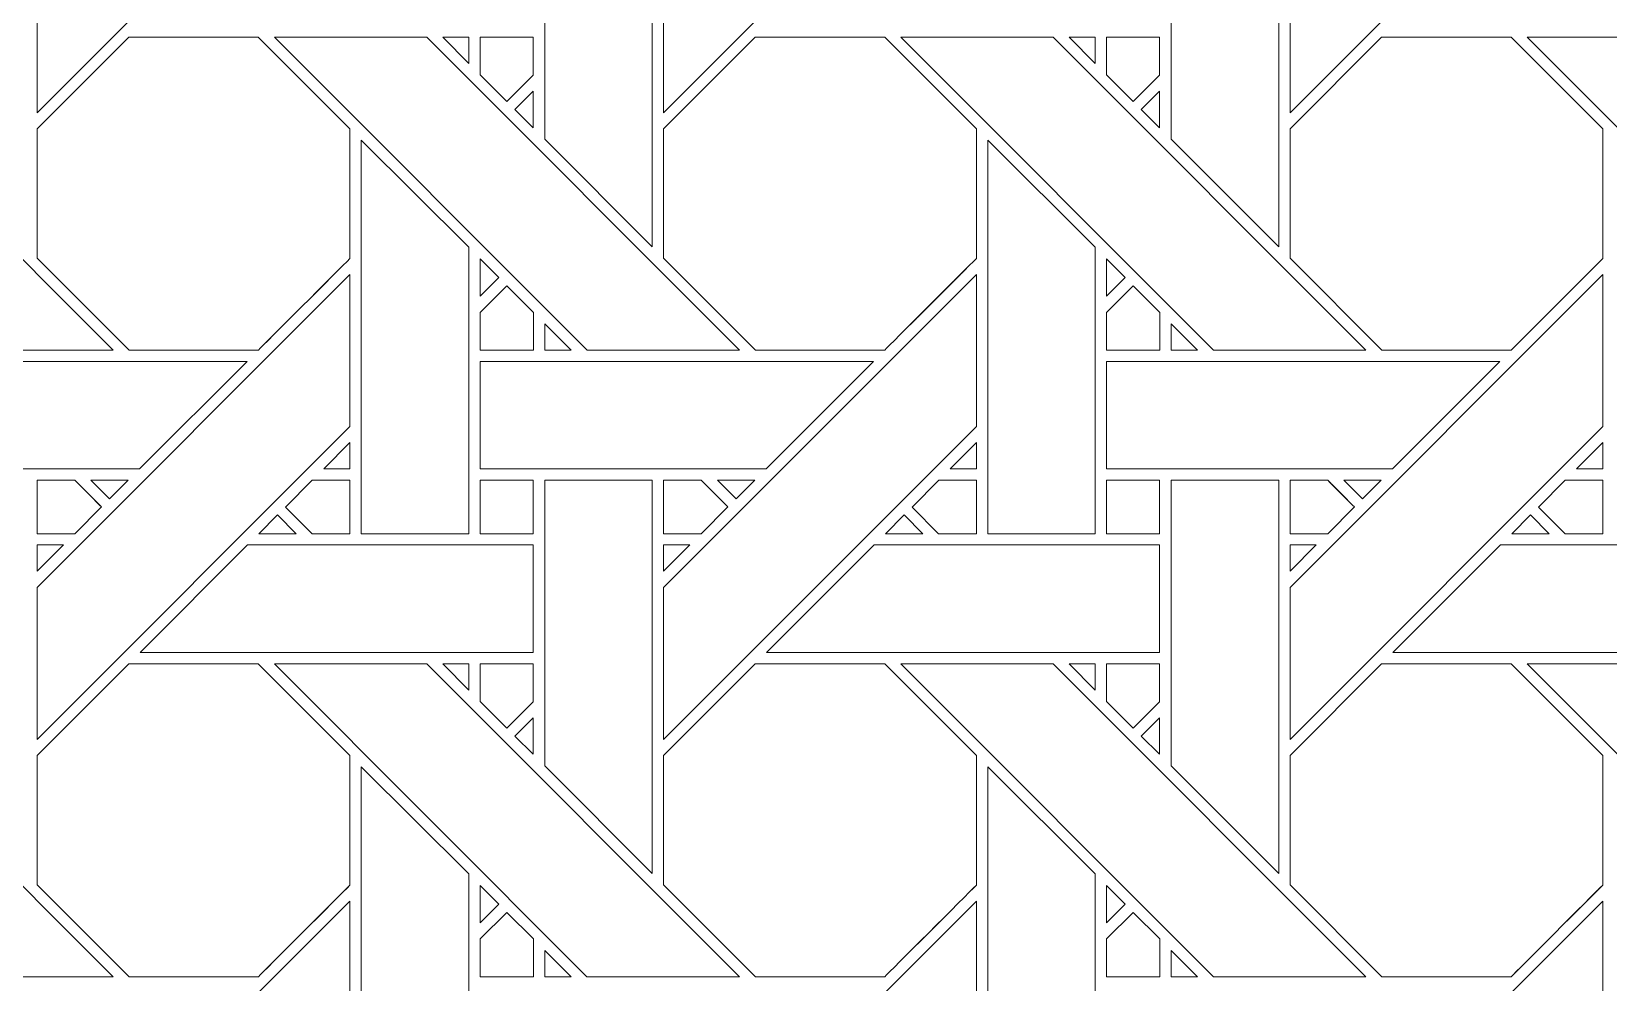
# Model space of a CAD drawing. Header units: inches. Extents: x 3.4 to 21.4, y 4.6 to 13.6.
# Drawn here: x 12.137 to 14.526, y 7.9 to 9.34 of the extents above; entities that cross this region are included whole.
import ezdxf

# ---------------------------------------------------------------- set-up
doc = ezdxf.new("R2010")
doc.units = ezdxf.units.IN
doc.header["$MEASUREMENT"] = 0
doc.layers.add('Design', color=7, linetype='Continuous', lineweight=0)

msp = doc.modelspace()

# ---------------------------------------------------------------- linework, layer by layer
at = {"layer": 'Design'}
for points, knots in [([(3.3829, 13.5948), (3.3829, 13.5948), (3.3829, 4.5948), (3.3829, 4.5948), (3.3829, 4.5948), (21.3829, 4.5948), (21.3829, 4.5948), (21.3829, 4.5948), (21.3829, 13.5948), (21.3829, 13.5948), (21.3829, 13.5948), (3.3829, 13.5948), (3.3829, 13.5948)], [0, 0, 0, 0, 1, 1, 1, 2, 2, 2, 3, 3, 3, 4, 4, 4, 4]), ([(3.8379, 13.1448), (3.8379, 13.1448), (3.8379, 5.0448), (3.8379, 5.0448), (3.8379, 5.0448), (20.9329, 5.0448), (20.9329, 5.0448), (20.9329, 5.0448), (20.9329, 13.1448), (20.9329, 13.1448), (20.9329, 13.1448), (3.8379, 13.1448), (3.8379, 13.1448)], [0, 0, 0, 0, 1, 1, 1, 2, 2, 2, 3, 3, 3, 4, 4, 4, 4]), ([(12.6197, 9.6904), (12.6197, 9.6904), (12.146, 9.2167), (12.146, 9.2167), (12.146, 9.2167), (12.146, 9.4468), (12.146, 9.4468), (12.146, 9.4468), (12.6197, 9.9204), (12.6197, 9.9204), (12.6197, 9.9204), (12.6197, 9.6904), (12.6197, 9.6904)], [0, 0, 0, 0, 1, 1, 1, 2, 2, 2, 3, 3, 3, 4, 4, 4, 4]), ([(13.5684, 9.6904), (13.5684, 9.6904), (13.0948, 9.2167), (13.0948, 9.2167), (13.0948, 9.2167), (13.0948, 9.4468), (13.0948, 9.4468), (13.0948, 9.4468), (13.5684, 9.9204), (13.5684, 9.9204), (13.5684, 9.9204), (13.5684, 9.6904), (13.5684, 9.6904)], [0, 0, 0, 0, 1, 1, 1, 2, 2, 2, 3, 3, 3, 4, 4, 4, 4]), ([(14.5172, 9.6904), (14.5172, 9.6904), (14.0435, 9.2167), (14.0435, 9.2167), (14.0435, 9.2167), (14.0435, 9.4468), (14.0435, 9.4468), (14.0435, 9.4468), (14.5172, 9.9204), (14.5172, 9.9204), (14.5172, 9.9204), (14.5172, 9.6904), (14.5172, 9.6904)], [0, 0, 0, 0, 1, 1, 1, 2, 2, 2, 3, 3, 3, 4, 4, 4, 4]), ([(12.9147, 9.1768), (12.9147, 9.1768), (12.9147, 9.609), (12.9147, 9.609), (12.9147, 9.609), (13.0776, 9.609), (13.0776, 9.609), (13.0776, 9.609), (13.0776, 9.0138), (13.0776, 9.0138), (13.0776, 9.0138), (12.9147, 9.1768), (12.9147, 9.1768)], [0, 0, 0, 0, 1, 1, 1, 2, 2, 2, 3, 3, 3, 4, 4, 4, 4]), ([(13.8634, 9.1768), (13.8634, 9.1768), (13.8634, 9.609), (13.8634, 9.609), (13.8634, 9.609), (14.0263, 9.609), (14.0263, 9.609), (14.0263, 9.609), (14.0263, 9.0138), (14.0263, 9.0138), (14.0263, 9.0138), (13.8634, 9.1768), (13.8634, 9.1768)], [0, 0, 0, 0, 1, 1, 1, 2, 2, 2, 3, 3, 3, 4, 4, 4, 4]), ([(11.5565, 9.3311), (11.5565, 9.3311), (11.7874, 9.3311), (11.7874, 9.3311), (11.7874, 9.3311), (12.2611, 8.8574), (12.2611, 8.8574), (12.2611, 8.8574), (12.03, 8.8574), (12.03, 8.8574), (12.03, 8.8574), (11.5565, 9.3311), (11.5565, 9.3311)], [0, 0, 0, 0, 1, 1, 1, 2, 2, 2, 3, 3, 3, 4, 4, 4, 4]), ([(12.2847, 9.3311), (12.2847, 9.3311), (12.4809, 9.3311), (12.4809, 9.3311), (12.4809, 9.3311), (12.6197, 9.1924), (12.6197, 9.1924), (12.6197, 9.1924), (12.6197, 8.9961), (12.6197, 8.9961), (12.6019, 8.9782), (12.49, 8.8665), (12.481, 8.8575), (12.481, 8.8575), (12.2853, 8.8575), (12.2853, 8.8575), (12.2853, 8.8575), (12.146, 8.9967), (12.146, 8.9967), (12.146, 8.9967), (12.146, 9.1924), (12.146, 9.1924), (12.146, 9.1924), (12.2847, 9.3311), (12.2847, 9.3311)], [0, 0, 0, 0, 1, 1, 1, 2, 2, 2, 3, 3, 3, 4, 4, 4, 5, 5, 5, 6, 6, 6, 7, 7, 7, 8, 8, 8, 8]), ([(12.146, 8.9967), (12.146, 8.9967), (12.146, 9.1924), (12.146, 9.1924), (12.146, 9.1924), (12.2847, 9.3311), (12.2847, 9.3311), (12.2847, 9.3311), (12.4809, 9.3311), (12.4809, 9.3311), (12.4809, 9.3311), (12.6197, 9.1924), (12.6197, 9.1924), (12.6197, 9.1924), (12.6197, 8.9961), (12.6197, 8.9961), (12.6018, 8.9781), (12.4899, 8.8664), (12.481, 8.8575), (12.481, 8.8575), (12.2853, 8.8575), (12.2853, 8.8575), (12.2853, 8.8575), (12.146, 8.9967), (12.146, 8.9967)], [0, 0, 0, 0, 1, 1, 1, 2, 2, 2, 3, 3, 3, 4, 4, 4, 5, 5, 5, 6, 6, 6, 7, 7, 7, 8, 8, 8, 8]), ([(12.5052, 9.3311), (12.5052, 9.3311), (12.7361, 9.3311), (12.7361, 9.3311), (12.7361, 9.3311), (13.2098, 8.8574), (13.2098, 8.8574), (13.2098, 8.8574), (12.9788, 8.8574), (12.9788, 8.8574), (12.9788, 8.8574), (12.5052, 9.3311), (12.5052, 9.3311)], [0, 0, 0, 0, 1, 1, 1, 2, 2, 2, 3, 3, 3, 4, 4, 4, 4]), ([(12.7602, 9.3311), (12.7602, 9.3311), (12.7997, 9.3311), (12.7997, 9.3311), (12.7997, 9.3311), (12.7997, 9.2912), (12.7997, 9.2912), (12.7997, 9.2912), (12.7602, 9.3311), (12.7602, 9.3311)], [0, 0, 0, 0, 1, 1, 1, 2, 2, 2, 3, 3, 3, 3]), ([(12.8971, 9.3311), (12.8971, 9.3311), (12.8971, 9.2735), (12.8971, 9.2735), (12.8971, 9.2735), (12.8572, 9.2336), (12.8572, 9.2336), (12.8572, 9.2336), (12.8169, 9.2739), (12.8169, 9.2739), (12.8169, 9.2739), (12.8169, 9.3311), (12.8169, 9.3311), (12.8169, 9.3311), (12.8971, 9.3311), (12.8971, 9.3311)], [0, 0, 0, 0, 1, 1, 1, 2, 2, 2, 3, 3, 3, 4, 4, 4, 5, 5, 5, 5]), ([(12.8971, 9.2735), (12.8971, 9.2735), (12.8572, 9.2336), (12.8572, 9.2336), (12.8572, 9.2336), (12.8169, 9.2739), (12.8169, 9.2739), (12.8169, 9.2739), (12.8169, 9.3311), (12.8169, 9.3311), (12.8169, 9.3311), (12.8971, 9.3311), (12.8971, 9.3311), (12.8971, 9.3311), (12.8971, 9.2735), (12.8971, 9.2735)], [0, 0, 0, 0, 1, 1, 1, 2, 2, 2, 3, 3, 3, 4, 4, 4, 5, 5, 5, 5]), ([(13.2335, 9.3311), (13.2335, 9.3311), (13.4297, 9.3311), (13.4297, 9.3311), (13.4297, 9.3311), (13.5684, 9.1924), (13.5684, 9.1924), (13.5684, 9.1924), (13.5684, 8.9961), (13.5684, 8.9961), (13.5506, 8.9782), (13.4387, 8.8665), (13.4297, 8.8575), (13.4297, 8.8575), (13.234, 8.8575), (13.234, 8.8575), (13.234, 8.8575), (13.0948, 8.9967), (13.0948, 8.9967), (13.0948, 8.9967), (13.0948, 9.1924), (13.0948, 9.1924), (13.0948, 9.1924), (13.2335, 9.3311), (13.2335, 9.3311)], [0, 0, 0, 0, 1, 1, 1, 2, 2, 2, 3, 3, 3, 4, 4, 4, 5, 5, 5, 6, 6, 6, 7, 7, 7, 8, 8, 8, 8]), ([(13.0948, 8.9967), (13.0948, 8.9967), (13.0948, 9.1924), (13.0948, 9.1924), (13.0948, 9.1924), (13.2335, 9.3311), (13.2335, 9.3311), (13.2335, 9.3311), (13.4297, 9.3311), (13.4297, 9.3311), (13.4297, 9.3311), (13.5684, 9.1924), (13.5684, 9.1924), (13.5684, 9.1924), (13.5684, 8.9961), (13.5684, 8.9961), (13.5503, 8.9779), (13.4384, 8.8662), (13.4297, 8.8575), (13.4297, 8.8575), (13.234, 8.8575), (13.234, 8.8575), (13.234, 8.8575), (13.0948, 8.9967), (13.0948, 8.9967)], [0, 0, 0, 0, 1, 1, 1, 2, 2, 2, 3, 3, 3, 4, 4, 4, 5, 5, 5, 6, 6, 6, 7, 7, 7, 8, 8, 8, 8]), ([(13.4539, 9.3311), (13.4539, 9.3311), (13.6849, 9.3311), (13.6849, 9.3311), (13.6849, 9.3311), (14.1585, 8.8574), (14.1585, 8.8574), (14.1585, 8.8574), (13.9275, 8.8574), (13.9275, 8.8574), (13.9275, 8.8574), (13.4539, 9.3311), (13.4539, 9.3311)], [0, 0, 0, 0, 1, 1, 1, 2, 2, 2, 3, 3, 3, 4, 4, 4, 4]), ([(13.709, 9.3311), (13.709, 9.3311), (13.7484, 9.3311), (13.7484, 9.3311), (13.7484, 9.3311), (13.7484, 9.2913), (13.7484, 9.2913), (13.7484, 9.2913), (13.709, 9.3311), (13.709, 9.3311)], [0, 0, 0, 0, 1, 1, 1, 2, 2, 2, 3, 3, 3, 3]), ([(13.8459, 9.3311), (13.8459, 9.3311), (13.8459, 9.2735), (13.8459, 9.2735), (13.8459, 9.2735), (13.806, 9.2336), (13.806, 9.2336), (13.806, 9.2336), (13.7656, 9.2739), (13.7656, 9.2739), (13.7656, 9.2739), (13.7656, 9.3311), (13.7656, 9.3311), (13.7656, 9.3311), (13.8459, 9.3311), (13.8459, 9.3311)], [0, 0, 0, 0, 1, 1, 1, 2, 2, 2, 3, 3, 3, 4, 4, 4, 5, 5, 5, 5]), ([(13.8459, 9.2735), (13.8459, 9.2735), (13.806, 9.2336), (13.806, 9.2336), (13.806, 9.2336), (13.7656, 9.2739), (13.7656, 9.2739), (13.7656, 9.2739), (13.7656, 9.3311), (13.7656, 9.3311), (13.7656, 9.3311), (13.8459, 9.3311), (13.8459, 9.3311), (13.8459, 9.3311), (13.8459, 9.2735), (13.8459, 9.2735)], [0, 0, 0, 0, 1, 1, 1, 2, 2, 2, 3, 3, 3, 4, 4, 4, 5, 5, 5, 5]), ([(14.1822, 9.3311), (14.1822, 9.3311), (14.3784, 9.3311), (14.3784, 9.3311), (14.3784, 9.3311), (14.5172, 9.1924), (14.5172, 9.1924), (14.5172, 9.1924), (14.5172, 8.9961), (14.5172, 8.9961), (14.4994, 8.9782), (14.3874, 8.8665), (14.3784, 8.8575), (14.3784, 8.8575), (14.1827, 8.8575), (14.1827, 8.8575), (14.1827, 8.8575), (14.0435, 8.9967), (14.0435, 8.9967), (14.0435, 8.9967), (14.0435, 9.1924), (14.0435, 9.1924), (14.0435, 9.1924), (14.1822, 9.3311), (14.1822, 9.3311)], [0, 0, 0, 0, 1, 1, 1, 2, 2, 2, 3, 3, 3, 4, 4, 4, 5, 5, 5, 6, 6, 6, 7, 7, 7, 8, 8, 8, 8]), ([(14.0435, 8.9967), (14.0435, 8.9967), (14.0435, 9.1924), (14.0435, 9.1924), (14.0435, 9.1924), (14.1822, 9.3311), (14.1822, 9.3311), (14.1822, 9.3311), (14.3784, 9.3311), (14.3784, 9.3311), (14.3784, 9.3311), (14.5172, 9.1924), (14.5172, 9.1924), (14.5172, 9.1924), (14.5172, 8.9961), (14.5172, 8.9961), (14.4994, 8.9782), (14.3874, 8.8665), (14.3784, 8.8575), (14.3784, 8.8575), (14.1827, 8.8575), (14.1827, 8.8575), (14.1827, 8.8575), (14.0435, 8.9967), (14.0435, 8.9967)], [0, 0, 0, 0, 1, 1, 1, 2, 2, 2, 3, 3, 3, 4, 4, 4, 5, 5, 5, 6, 6, 6, 7, 7, 7, 8, 8, 8, 8]), ([(14.4026, 9.3311), (14.4026, 9.3311), (14.6336, 9.3311), (14.6336, 9.3311), (14.6336, 9.3311), (15.1072, 8.8574), (15.1072, 8.8574), (15.1072, 8.8574), (14.8762, 8.8574), (14.8762, 8.8574), (14.8762, 8.8574), (14.4026, 9.3311), (14.4026, 9.3311)], [0, 0, 0, 0, 1, 1, 1, 2, 2, 2, 3, 3, 3, 4, 4, 4, 4]), ([(12.8972, 9.2492), (12.8972, 9.2492), (12.8972, 9.1941), (12.8972, 9.1941), (12.8972, 9.1941), (12.8694, 9.2215), (12.8694, 9.2215), (12.8694, 9.2215), (12.8972, 9.2492), (12.8972, 9.2492)], [0, 0, 0, 0, 1, 1, 1, 2, 2, 2, 3, 3, 3, 3]), ([(13.8459, 9.2493), (13.8459, 9.2493), (13.8459, 9.1941), (13.8459, 9.1941), (13.8459, 9.1941), (13.8181, 9.2215), (13.8181, 9.2215), (13.8181, 9.2215), (13.8459, 9.2493), (13.8459, 9.2493)], [0, 0, 0, 0, 1, 1, 1, 2, 2, 2, 3, 3, 3, 3]), ([(12.7996, 9.0131), (12.7996, 9.0131), (12.7996, 8.5794), (12.7996, 8.5794), (12.7996, 8.5794), (12.6368, 8.5794), (12.6368, 8.5794), (12.6368, 8.5794), (12.6368, 9.1753), (12.6368, 9.1753), (12.6368, 9.1753), (12.7996, 9.0131), (12.7996, 9.0131)], [0, 0, 0, 0, 1, 1, 1, 2, 2, 2, 3, 3, 3, 4, 4, 4, 4]), ([(13.7483, 9.0131), (13.7483, 9.0131), (13.7483, 8.5794), (13.7483, 8.5794), (13.7483, 8.5794), (13.5856, 8.5794), (13.5856, 8.5794), (13.5856, 8.5794), (13.5856, 9.1753), (13.5856, 9.1753), (13.5856, 9.1753), (13.7483, 9.0131), (13.7483, 9.0131)], [0, 0, 0, 0, 1, 1, 1, 2, 2, 2, 3, 3, 3, 4, 4, 4, 4]), ([(12.8169, 8.9389), (12.8169, 8.9389), (12.8169, 8.9956), (12.8169, 8.9956), (12.8169, 8.9956), (12.8451, 8.9671), (12.8451, 8.9671), (12.8451, 8.9671), (12.8169, 8.9389), (12.8169, 8.9389)], [0, 0, 0, 0, 1, 1, 1, 2, 2, 2, 3, 3, 3, 3]), ([(13.7656, 8.9389), (13.7656, 8.9389), (13.7656, 8.9956), (13.7656, 8.9956), (13.7656, 8.9956), (13.7938, 8.9671), (13.7938, 8.9671), (13.7938, 8.9671), (13.7656, 8.9389), (13.7656, 8.9389)], [0, 0, 0, 0, 1, 1, 1, 2, 2, 2, 3, 3, 3, 3]), ([(12.146, 8.4981), (12.146, 8.4981), (12.6197, 8.9717), (12.6197, 8.9717), (12.6197, 8.9717), (12.6197, 8.7417), (12.6197, 8.7417), (12.6197, 8.7417), (12.146, 8.268), (12.146, 8.268), (12.146, 8.268), (12.146, 8.4981), (12.146, 8.4981)], [0, 0, 0, 0, 1, 1, 1, 2, 2, 2, 3, 3, 3, 4, 4, 4, 4]), ([(13.0948, 8.4981), (13.0948, 8.4981), (13.5684, 8.9717), (13.5684, 8.9717), (13.5684, 8.9717), (13.5684, 8.7417), (13.5684, 8.7417), (13.5684, 8.7417), (13.0948, 8.268), (13.0948, 8.268), (13.0948, 8.268), (13.0948, 8.4981), (13.0948, 8.4981)], [0, 0, 0, 0, 1, 1, 1, 2, 2, 2, 3, 3, 3, 4, 4, 4, 4]), ([(14.0435, 8.4981), (14.0435, 8.4981), (14.5172, 8.9717), (14.5172, 8.9717), (14.5172, 8.9717), (14.5172, 8.7417), (14.5172, 8.7417), (14.5172, 8.7417), (14.0435, 8.268), (14.0435, 8.268), (14.0435, 8.268), (14.0435, 8.4981), (14.0435, 8.4981)], [0, 0, 0, 0, 1, 1, 1, 2, 2, 2, 3, 3, 3, 4, 4, 4, 4]), ([(12.8169, 8.8572), (12.8169, 8.8572), (12.8169, 8.9145), (12.8169, 8.9145), (12.8169, 8.9145), (12.8572, 8.9548), (12.8572, 8.9548), (12.8572, 8.9548), (12.8976, 8.9145), (12.8976, 8.9145), (12.8976, 8.9145), (12.8976, 8.8572), (12.8976, 8.8572), (12.8976, 8.8572), (12.8169, 8.8572), (12.8169, 8.8572)], [0, 0, 0, 0, 1, 1, 1, 2, 2, 2, 3, 3, 3, 4, 4, 4, 5, 5, 5, 5]), ([(12.8572, 8.9548), (12.8572, 8.9548), (12.8976, 8.9145), (12.8976, 8.9145), (12.8976, 8.9145), (12.8976, 8.8572), (12.8976, 8.8572), (12.8976, 8.8572), (12.8169, 8.8572), (12.8169, 8.8572), (12.8169, 8.8572), (12.8169, 8.9145), (12.8169, 8.9145), (12.8169, 8.9145), (12.8572, 8.9548), (12.8572, 8.9548)], [0, 0, 0, 0, 1, 1, 1, 2, 2, 2, 3, 3, 3, 4, 4, 4, 5, 5, 5, 5]), ([(13.7656, 8.8572), (13.7656, 8.8572), (13.7656, 8.9145), (13.7656, 8.9145), (13.7656, 8.9145), (13.806, 8.9548), (13.806, 8.9548), (13.806, 8.9548), (13.8463, 8.9145), (13.8463, 8.9145), (13.8463, 8.9145), (13.8463, 8.8572), (13.8463, 8.8572), (13.8463, 8.8572), (13.7656, 8.8572), (13.7656, 8.8572)], [0, 0, 0, 0, 1, 1, 1, 2, 2, 2, 3, 3, 3, 4, 4, 4, 5, 5, 5, 5]), ([(13.7711, 8.9199), (13.7711, 8.9199), (13.806, 8.9548), (13.806, 8.9548), (13.806, 8.9548), (13.8463, 8.9145), (13.8463, 8.9145), (13.8463, 8.9145), (13.8463, 8.8572), (13.8463, 8.8572), (13.8463, 8.8572), (13.7656, 8.8572), (13.7656, 8.8572), (13.7656, 8.8572), (13.7656, 8.9145), (13.7656, 8.9145), (13.7656, 8.9145), (13.7711, 8.9199), (13.7711, 8.9199)], [0, 0, 0, 0, 1, 1, 1, 2, 2, 2, 3, 3, 3, 4, 4, 4, 5, 5, 5, 6, 6, 6, 6]), ([(12.9545, 8.8574), (12.9545, 8.8574), (12.9148, 8.8574), (12.9148, 8.8574), (12.9148, 8.8574), (12.9148, 8.8972), (12.9148, 8.8972), (12.9148, 8.8972), (12.9545, 8.8574), (12.9545, 8.8574)], [0, 0, 0, 0, 1, 1, 1, 2, 2, 2, 3, 3, 3, 3]), ([(13.9033, 8.8574), (13.9033, 8.8574), (13.8635, 8.8574), (13.8635, 8.8574), (13.8635, 8.8574), (13.8635, 8.8972), (13.8635, 8.8972), (13.8635, 8.8972), (13.9033, 8.8574), (13.9033, 8.8574)], [0, 0, 0, 0, 1, 1, 1, 2, 2, 2, 3, 3, 3, 3]), ([(11.8682, 8.6775), (11.8682, 8.6775), (11.8682, 8.8402), (11.8682, 8.8402), (11.8682, 8.8402), (12.4639, 8.8402), (12.4639, 8.8402), (12.4639, 8.8402), (12.3012, 8.6775), (12.3012, 8.6775), (12.3012, 8.6775), (11.8682, 8.6775), (11.8682, 8.6775)], [0, 0, 0, 0, 1, 1, 1, 2, 2, 2, 3, 3, 3, 4, 4, 4, 4]), ([(12.8169, 8.6775), (12.8169, 8.6775), (12.8169, 8.8402), (12.8169, 8.8402), (12.8169, 8.8402), (13.4126, 8.8402), (13.4126, 8.8402), (13.4126, 8.8402), (13.2499, 8.6775), (13.2499, 8.6775), (13.2499, 8.6775), (12.8169, 8.6775), (12.8169, 8.6775)], [0, 0, 0, 0, 1, 1, 1, 2, 2, 2, 3, 3, 3, 4, 4, 4, 4]), ([(13.7656, 8.6775), (13.7656, 8.6775), (13.7656, 8.8402), (13.7656, 8.8402), (13.7656, 8.8402), (14.3613, 8.8402), (14.3613, 8.8402), (14.3613, 8.8402), (14.1986, 8.6775), (14.1986, 8.6775), (14.1986, 8.6775), (13.7656, 8.6775), (13.7656, 8.6775)], [0, 0, 0, 0, 1, 1, 1, 2, 2, 2, 3, 3, 3, 4, 4, 4, 4]), ([(12.5799, 8.6775), (12.5799, 8.6775), (12.6197, 8.7173), (12.6197, 8.7173), (12.6197, 8.7173), (12.6197, 8.6775), (12.6197, 8.6775), (12.6197, 8.6775), (12.5799, 8.6775), (12.5799, 8.6775)], [0, 0, 0, 0, 1, 1, 1, 2, 2, 2, 3, 3, 3, 3]), ([(13.5287, 8.6775), (13.5287, 8.6775), (13.5684, 8.7173), (13.5684, 8.7173), (13.5684, 8.7173), (13.5684, 8.6775), (13.5684, 8.6775), (13.5684, 8.6775), (13.5287, 8.6775), (13.5287, 8.6775)], [0, 0, 0, 0, 1, 1, 1, 2, 2, 2, 3, 3, 3, 3]), ([(14.4774, 8.6775), (14.4774, 8.6775), (14.5172, 8.7173), (14.5172, 8.7173), (14.5172, 8.7173), (14.5172, 8.6775), (14.5172, 8.6775), (14.5172, 8.6775), (14.4774, 8.6775), (14.4774, 8.6775)], [0, 0, 0, 0, 1, 1, 1, 2, 2, 2, 3, 3, 3, 3]), ([(12.2031, 8.6602), (12.2082, 8.6551), (12.239, 8.6243), (12.2434, 8.6199), (12.2434, 8.6199), (12.203, 8.5794), (12.203, 8.5794), (12.203, 8.5794), (12.146, 8.5794), (12.146, 8.5794), (12.146, 8.5794), (12.146, 8.6602), (12.146, 8.6602), (12.146, 8.6602), (12.2031, 8.6602), (12.2031, 8.6602)], [0, 0, 0, 0, 1, 1, 1, 2, 2, 2, 3, 3, 3, 4, 4, 4, 5, 5, 5, 5]), ([(12.146, 8.6602), (12.146, 8.6602), (12.2031, 8.6602), (12.2031, 8.6602), (12.2085, 8.6548), (12.2434, 8.6199), (12.2434, 8.6199), (12.2434, 8.6199), (12.203, 8.5794), (12.203, 8.5794), (12.203, 8.5794), (12.146, 8.5794), (12.146, 8.5794), (12.146, 8.5794), (12.146, 8.6602), (12.146, 8.6602)], [0, 0, 0, 0, 1, 1, 1, 2, 2, 2, 3, 3, 3, 4, 4, 4, 5, 5, 5, 5]), ([(12.2839, 8.6602), (12.2839, 8.6602), (12.2556, 8.632), (12.2556, 8.632), (12.2556, 8.632), (12.2275, 8.6602), (12.2275, 8.6602), (12.2275, 8.6602), (12.2839, 8.6602), (12.2839, 8.6602)], [0, 0, 0, 0, 1, 1, 1, 2, 2, 2, 3, 3, 3, 3]), ([(12.6197, 8.6602), (12.6197, 8.6602), (12.6197, 8.5794), (12.6197, 8.5794), (12.6197, 8.5794), (12.5626, 8.5794), (12.5626, 8.5794), (12.5626, 8.5794), (12.5222, 8.6198), (12.5222, 8.6198), (12.5222, 8.6198), (12.5627, 8.6602), (12.5627, 8.6602), (12.5627, 8.6602), (12.6197, 8.6602), (12.6197, 8.6602)], [0, 0, 0, 0, 1, 1, 1, 2, 2, 2, 3, 3, 3, 4, 4, 4, 5, 5, 5, 5]), ([(12.5222, 8.6198), (12.5222, 8.6198), (12.5627, 8.6602), (12.5627, 8.6602), (12.5627, 8.6602), (12.6197, 8.6602), (12.6197, 8.6602), (12.6197, 8.6602), (12.6197, 8.5794), (12.6197, 8.5794), (12.6197, 8.5794), (12.5626, 8.5794), (12.5626, 8.5794), (12.5626, 8.5794), (12.5222, 8.6198), (12.5222, 8.6198)], [0, 0, 0, 0, 1, 1, 1, 2, 2, 2, 3, 3, 3, 4, 4, 4, 5, 5, 5, 5]), ([(12.8971, 8.5794), (12.8971, 8.5794), (12.8169, 8.5794), (12.8169, 8.5794), (12.8169, 8.5794), (12.8169, 8.6602), (12.8169, 8.6602), (12.8169, 8.6602), (12.8971, 8.6602), (12.8971, 8.6602), (12.8971, 8.6602), (12.8971, 8.5794), (12.8971, 8.5794)], [0, 0, 0, 0, 1, 1, 1, 2, 2, 2, 3, 3, 3, 4, 4, 4, 4]), ([(12.8971, 8.6602), (12.8971, 8.6602), (12.8971, 8.5794), (12.8971, 8.5794), (12.8971, 8.5794), (12.8169, 8.5794), (12.8169, 8.5794), (12.8169, 8.5794), (12.8169, 8.6602), (12.8169, 8.6602), (12.8169, 8.6602), (12.8971, 8.6602), (12.8971, 8.6602)], [0, 0, 0, 0, 1, 1, 1, 2, 2, 2, 3, 3, 3, 4, 4, 4, 4]), ([(13.0776, 8.6602), (13.0776, 8.6602), (13.0776, 8.0651), (13.0776, 8.0651), (13.0776, 8.0651), (12.9147, 8.228), (12.9147, 8.228), (12.9147, 8.228), (12.9147, 8.6602), (12.9147, 8.6602), (12.9147, 8.6602), (13.0776, 8.6602), (13.0776, 8.6602)], [0, 0, 0, 0, 1, 1, 1, 2, 2, 2, 3, 3, 3, 4, 4, 4, 4]), ([(13.1518, 8.6602), (13.157, 8.6551), (13.1877, 8.6243), (13.1922, 8.6199), (13.1922, 8.6199), (13.1517, 8.5794), (13.1517, 8.5794), (13.1517, 8.5794), (13.0948, 8.5794), (13.0948, 8.5794), (13.0948, 8.5794), (13.0948, 8.6602), (13.0948, 8.6602), (13.0948, 8.6602), (13.1518, 8.6602), (13.1518, 8.6602)], [0, 0, 0, 0, 1, 1, 1, 2, 2, 2, 3, 3, 3, 4, 4, 4, 5, 5, 5, 5]), ([(13.0948, 8.6602), (13.0948, 8.6602), (13.1518, 8.6602), (13.1518, 8.6602), (13.1573, 8.6548), (13.1881, 8.6239), (13.1922, 8.6199), (13.1922, 8.6199), (13.1517, 8.5794), (13.1517, 8.5794), (13.1517, 8.5794), (13.0948, 8.5794), (13.0948, 8.5794), (13.0948, 8.5794), (13.0948, 8.6602), (13.0948, 8.6602)], [0, 0, 0, 0, 1, 1, 1, 2, 2, 2, 3, 3, 3, 4, 4, 4, 5, 5, 5, 5]), ([(13.2327, 8.6602), (13.2327, 8.6602), (13.2044, 8.632), (13.2044, 8.632), (13.2044, 8.632), (13.1762, 8.6602), (13.1762, 8.6602), (13.1762, 8.6602), (13.2327, 8.6602), (13.2327, 8.6602)], [0, 0, 0, 0, 1, 1, 1, 2, 2, 2, 3, 3, 3, 3]), ([(13.5684, 8.6602), (13.5684, 8.6602), (13.5684, 8.5794), (13.5684, 8.5794), (13.5684, 8.5794), (13.5113, 8.5794), (13.5113, 8.5794), (13.5113, 8.5794), (13.471, 8.6198), (13.471, 8.6198), (13.471, 8.6198), (13.5114, 8.6602), (13.5114, 8.6602), (13.5114, 8.6602), (13.5684, 8.6602), (13.5684, 8.6602)], [0, 0, 0, 0, 1, 1, 1, 2, 2, 2, 3, 3, 3, 4, 4, 4, 5, 5, 5, 5]), ([(13.471, 8.6198), (13.471, 8.6198), (13.5114, 8.6602), (13.5114, 8.6602), (13.5114, 8.6602), (13.5684, 8.6602), (13.5684, 8.6602), (13.5684, 8.6602), (13.5684, 8.5794), (13.5684, 8.5794), (13.5684, 8.5794), (13.5113, 8.5794), (13.5113, 8.5794), (13.5113, 8.5794), (13.471, 8.6198), (13.471, 8.6198)], [0, 0, 0, 0, 1, 1, 1, 2, 2, 2, 3, 3, 3, 4, 4, 4, 5, 5, 5, 5]), ([(13.8459, 8.5794), (13.8459, 8.5794), (13.7656, 8.5794), (13.7656, 8.5794), (13.7656, 8.5794), (13.7656, 8.6602), (13.7656, 8.6602), (13.7656, 8.6602), (13.8459, 8.6602), (13.8459, 8.6602), (13.8459, 8.6602), (13.8459, 8.5794), (13.8459, 8.5794)], [0, 0, 0, 0, 1, 1, 1, 2, 2, 2, 3, 3, 3, 4, 4, 4, 4]), ([(13.8459, 8.6602), (13.8459, 8.6602), (13.8459, 8.5794), (13.8459, 8.5794), (13.8459, 8.5794), (13.7656, 8.5794), (13.7656, 8.5794), (13.7656, 8.5794), (13.7656, 8.6602), (13.7656, 8.6602), (13.7656, 8.6602), (13.8459, 8.6602), (13.8459, 8.6602)], [0, 0, 0, 0, 1, 1, 1, 2, 2, 2, 3, 3, 3, 4, 4, 4, 4]), ([(14.0263, 8.6602), (14.0263, 8.6602), (14.0263, 8.0651), (14.0263, 8.0651), (14.0263, 8.0651), (13.8634, 8.228), (13.8634, 8.228), (13.8634, 8.228), (13.8634, 8.6602), (13.8634, 8.6602), (13.8634, 8.6602), (14.0263, 8.6602), (14.0263, 8.6602)], [0, 0, 0, 0, 1, 1, 1, 2, 2, 2, 3, 3, 3, 4, 4, 4, 4]), ([(14.1006, 8.6602), (14.1057, 8.6551), (14.1365, 8.6243), (14.1409, 8.6199), (14.1409, 8.6199), (14.1005, 8.5794), (14.1005, 8.5794), (14.1005, 8.5794), (14.0435, 8.5794), (14.0435, 8.5794), (14.0435, 8.5794), (14.0435, 8.6602), (14.0435, 8.6602), (14.0435, 8.6602), (14.1006, 8.6602), (14.1006, 8.6602)], [0, 0, 0, 0, 1, 1, 1, 2, 2, 2, 3, 3, 3, 4, 4, 4, 5, 5, 5, 5]), ([(14.0435, 8.5794), (14.0435, 8.5794), (14.0435, 8.6602), (14.0435, 8.6602), (14.0435, 8.6602), (14.1006, 8.6602), (14.1006, 8.6602), (14.106, 8.6548), (14.1369, 8.6239), (14.1409, 8.6199), (14.1409, 8.6199), (14.1005, 8.5794), (14.1005, 8.5794), (14.1005, 8.5794), (14.0435, 8.5794), (14.0435, 8.5794)], [0, 0, 0, 0, 1, 1, 1, 2, 2, 2, 3, 3, 3, 4, 4, 4, 5, 5, 5, 5]), ([(14.1249, 8.6602), (14.1249, 8.6602), (14.1814, 8.6602), (14.1814, 8.6602), (14.1814, 8.6602), (14.1531, 8.632), (14.1531, 8.632), (14.1531, 8.632), (14.1249, 8.6602), (14.1249, 8.6602)], [0, 0, 0, 0, 1, 1, 1, 2, 2, 2, 3, 3, 3, 3]), ([(14.5172, 8.6602), (14.5172, 8.6602), (14.5172, 8.5794), (14.5172, 8.5794), (14.5172, 8.5794), (14.4601, 8.5794), (14.4601, 8.5794), (14.4601, 8.5794), (14.4197, 8.6198), (14.4197, 8.6198), (14.4197, 8.6198), (14.4601, 8.6602), (14.4601, 8.6602), (14.4601, 8.6602), (14.5172, 8.6602), (14.5172, 8.6602)], [0, 0, 0, 0, 1, 1, 1, 2, 2, 2, 3, 3, 3, 4, 4, 4, 5, 5, 5, 5]), ([(14.4197, 8.6198), (14.4197, 8.6198), (14.4601, 8.6602), (14.4601, 8.6602), (14.4601, 8.6602), (14.5172, 8.6602), (14.5172, 8.6602), (14.5172, 8.6602), (14.5172, 8.5794), (14.5172, 8.5794), (14.5172, 8.5794), (14.4601, 8.5794), (14.4601, 8.5794), (14.4601, 8.5794), (14.4197, 8.6198), (14.4197, 8.6198)], [0, 0, 0, 0, 1, 1, 1, 2, 2, 2, 3, 3, 3, 4, 4, 4, 5, 5, 5, 5]), ([(12.5384, 8.5794), (12.5384, 8.5794), (12.4819, 8.5794), (12.4819, 8.5794), (12.4819, 8.5794), (12.5101, 8.6077), (12.5101, 8.6077), (12.5101, 8.6077), (12.5384, 8.5794), (12.5384, 8.5794)], [0, 0, 0, 0, 1, 1, 1, 2, 2, 2, 3, 3, 3, 3]), ([(13.4871, 8.5794), (13.4871, 8.5794), (13.4306, 8.5794), (13.4306, 8.5794), (13.4306, 8.5794), (13.4589, 8.6077), (13.4589, 8.6077), (13.4589, 8.6077), (13.4871, 8.5794), (13.4871, 8.5794)], [0, 0, 0, 0, 1, 1, 1, 2, 2, 2, 3, 3, 3, 3]), ([(14.4358, 8.5794), (14.4358, 8.5794), (14.3793, 8.5794), (14.3793, 8.5794), (14.3793, 8.5794), (14.4076, 8.6077), (14.4076, 8.6077), (14.4076, 8.6077), (14.4358, 8.5794), (14.4358, 8.5794)], [0, 0, 0, 0, 1, 1, 1, 2, 2, 2, 3, 3, 3, 3]), ([(12.1859, 8.5623), (12.1859, 8.5623), (12.146, 8.5225), (12.146, 8.5225), (12.146, 8.5225), (12.146, 8.5623), (12.146, 8.5623), (12.146, 8.5623), (12.1859, 8.5623), (12.1859, 8.5623)], [0, 0, 0, 0, 1, 1, 1, 2, 2, 2, 3, 3, 3, 3]), ([(12.3019, 8.3995), (12.3019, 8.3995), (12.4647, 8.5623), (12.4647, 8.5623), (12.4647, 8.5623), (12.8972, 8.5623), (12.8972, 8.5623), (12.8972, 8.5623), (12.8972, 8.3995), (12.8972, 8.3995), (12.8972, 8.3995), (12.3019, 8.3995), (12.3019, 8.3995)], [0, 0, 0, 0, 1, 1, 1, 2, 2, 2, 3, 3, 3, 4, 4, 4, 4]), ([(13.1346, 8.5623), (13.1346, 8.5623), (13.0948, 8.5225), (13.0948, 8.5225), (13.0948, 8.5225), (13.0948, 8.5623), (13.0948, 8.5623), (13.0948, 8.5623), (13.1346, 8.5623), (13.1346, 8.5623)], [0, 0, 0, 0, 1, 1, 1, 2, 2, 2, 3, 3, 3, 3]), ([(13.2506, 8.3995), (13.2506, 8.3995), (13.4135, 8.5623), (13.4135, 8.5623), (13.4135, 8.5623), (13.8459, 8.5623), (13.8459, 8.5623), (13.8459, 8.5623), (13.8459, 8.3995), (13.8459, 8.3995), (13.8459, 8.3995), (13.2506, 8.3995), (13.2506, 8.3995)], [0, 0, 0, 0, 1, 1, 1, 2, 2, 2, 3, 3, 3, 4, 4, 4, 4]), ([(14.0833, 8.5623), (14.0833, 8.5623), (14.0435, 8.5225), (14.0435, 8.5225), (14.0435, 8.5225), (14.0435, 8.5623), (14.0435, 8.5623), (14.0435, 8.5623), (14.0833, 8.5623), (14.0833, 8.5623)], [0, 0, 0, 0, 1, 1, 1, 2, 2, 2, 3, 3, 3, 3]), ([(14.1993, 8.3995), (14.1993, 8.3995), (14.3622, 8.5623), (14.3622, 8.5623), (14.3622, 8.5623), (14.7946, 8.5623), (14.7946, 8.5623), (14.7946, 8.5623), (14.7946, 8.3995), (14.7946, 8.3995), (14.7946, 8.3995), (14.1993, 8.3995), (14.1993, 8.3995)], [0, 0, 0, 0, 1, 1, 1, 2, 2, 2, 3, 3, 3, 4, 4, 4, 4]), ([(11.5565, 8.3824), (11.5565, 8.3824), (11.7874, 8.3824), (11.7874, 8.3824), (11.7874, 8.3824), (12.2611, 7.9087), (12.2611, 7.9087), (12.2611, 7.9087), (12.03, 7.9087), (12.03, 7.9087), (12.03, 7.9087), (11.5565, 8.3824), (11.5565, 8.3824)], [0, 0, 0, 0, 1, 1, 1, 2, 2, 2, 3, 3, 3, 4, 4, 4, 4]), ([(12.2847, 8.3823), (12.2847, 8.3823), (12.4809, 8.3823), (12.4809, 8.3823), (12.4809, 8.3823), (12.6197, 8.2436), (12.6197, 8.2436), (12.6197, 8.2436), (12.6197, 8.0474), (12.6197, 8.0474), (12.6019, 8.0295), (12.49, 7.9177), (12.481, 7.9087), (12.481, 7.9087), (12.2853, 7.9087), (12.2853, 7.9087), (12.2853, 7.9087), (12.146, 8.048), (12.146, 8.048), (12.146, 8.048), (12.146, 8.2436), (12.146, 8.2436), (12.146, 8.2436), (12.2847, 8.3823), (12.2847, 8.3823)], [0, 0, 0, 0, 1, 1, 1, 2, 2, 2, 3, 3, 3, 4, 4, 4, 5, 5, 5, 6, 6, 6, 7, 7, 7, 8, 8, 8, 8]), ([(12.146, 8.048), (12.146, 8.048), (12.146, 8.2436), (12.146, 8.2436), (12.146, 8.2436), (12.2847, 8.3823), (12.2847, 8.3823), (12.2847, 8.3823), (12.4809, 8.3823), (12.4809, 8.3823), (12.4809, 8.3823), (12.6197, 8.2436), (12.6197, 8.2436), (12.6197, 8.2436), (12.6197, 8.0474), (12.6197, 8.0474), (12.6017, 8.0293), (12.4898, 7.9176), (12.481, 7.9087), (12.481, 7.9087), (12.2853, 7.9087), (12.2853, 7.9087), (12.2853, 7.9087), (12.146, 8.048), (12.146, 8.048)], [0, 0, 0, 0, 1, 1, 1, 2, 2, 2, 3, 3, 3, 4, 4, 4, 5, 5, 5, 6, 6, 6, 7, 7, 7, 8, 8, 8, 8]), ([(12.5052, 8.3824), (12.5052, 8.3824), (12.7361, 8.3824), (12.7361, 8.3824), (12.7361, 8.3824), (13.2098, 7.9087), (13.2098, 7.9087), (13.2098, 7.9087), (12.9787, 7.9087), (12.9787, 7.9087), (12.9787, 7.9087), (12.5052, 8.3824), (12.5052, 8.3824)], [0, 0, 0, 0, 1, 1, 1, 2, 2, 2, 3, 3, 3, 4, 4, 4, 4]), ([(12.7997, 8.3824), (12.7997, 8.3824), (12.7997, 8.3425), (12.7997, 8.3425), (12.7997, 8.3425), (12.7602, 8.3824), (12.7602, 8.3824), (12.7602, 8.3824), (12.7997, 8.3824), (12.7997, 8.3824)], [0, 0, 0, 0, 1, 1, 1, 2, 2, 2, 3, 3, 3, 3]), ([(12.8971, 8.3824), (12.8971, 8.3824), (12.8971, 8.3248), (12.8971, 8.3248), (12.8971, 8.3248), (12.8572, 8.2848), (12.8572, 8.2848), (12.8572, 8.2848), (12.8169, 8.3252), (12.8169, 8.3252), (12.8169, 8.3252), (12.8169, 8.3824), (12.8169, 8.3824), (12.8169, 8.3824), (12.8971, 8.3824), (12.8971, 8.3824)], [0, 0, 0, 0, 1, 1, 1, 2, 2, 2, 3, 3, 3, 4, 4, 4, 5, 5, 5, 5]), ([(12.8572, 8.2848), (12.8572, 8.2848), (12.8169, 8.3252), (12.8169, 8.3252), (12.8169, 8.3252), (12.8169, 8.3824), (12.8169, 8.3824), (12.8169, 8.3824), (12.8971, 8.3824), (12.8971, 8.3824), (12.8971, 8.3824), (12.8971, 8.3248), (12.8971, 8.3248), (12.8971, 8.3248), (12.8572, 8.2848), (12.8572, 8.2848)], [0, 0, 0, 0, 1, 1, 1, 2, 2, 2, 3, 3, 3, 4, 4, 4, 5, 5, 5, 5]), ([(13.2335, 8.3823), (13.2335, 8.3823), (13.4297, 8.3823), (13.4297, 8.3823), (13.4297, 8.3823), (13.5684, 8.2436), (13.5684, 8.2436), (13.5684, 8.2436), (13.5684, 8.0474), (13.5684, 8.0474), (13.5506, 8.0295), (13.4387, 7.9177), (13.4297, 7.9087), (13.4297, 7.9087), (13.234, 7.9087), (13.234, 7.9087), (13.234, 7.9087), (13.0948, 8.048), (13.0948, 8.048), (13.0948, 8.048), (13.0948, 8.2436), (13.0948, 8.2436), (13.0948, 8.2436), (13.2335, 8.3823), (13.2335, 8.3823)], [0, 0, 0, 0, 1, 1, 1, 2, 2, 2, 3, 3, 3, 4, 4, 4, 5, 5, 5, 6, 6, 6, 7, 7, 7, 8, 8, 8, 8]), ([(13.0948, 8.048), (13.0948, 8.048), (13.0948, 8.2436), (13.0948, 8.2436), (13.0948, 8.2436), (13.2335, 8.3823), (13.2335, 8.3823), (13.2335, 8.3823), (13.4297, 8.3823), (13.4297, 8.3823), (13.4297, 8.3823), (13.5684, 8.2436), (13.5684, 8.2436), (13.5684, 8.2436), (13.5684, 8.0474), (13.5684, 8.0474), (13.5505, 8.0293), (13.4386, 7.9176), (13.4297, 7.9087), (13.4297, 7.9087), (13.234, 7.9087), (13.234, 7.9087), (13.234, 7.9087), (13.0948, 8.048), (13.0948, 8.048)], [0, 0, 0, 0, 1, 1, 1, 2, 2, 2, 3, 3, 3, 4, 4, 4, 5, 5, 5, 6, 6, 6, 7, 7, 7, 8, 8, 8, 8]), ([(13.4539, 8.3824), (13.4539, 8.3824), (13.6849, 8.3824), (13.6849, 8.3824), (13.6849, 8.3824), (14.1585, 7.9087), (14.1585, 7.9087), (14.1585, 7.9087), (13.9275, 7.9087), (13.9275, 7.9087), (13.9275, 7.9087), (13.4539, 8.3824), (13.4539, 8.3824)], [0, 0, 0, 0, 1, 1, 1, 2, 2, 2, 3, 3, 3, 4, 4, 4, 4]), ([(13.7484, 8.3824), (13.7484, 8.3824), (13.7484, 8.3425), (13.7484, 8.3425), (13.7484, 8.3425), (13.709, 8.3824), (13.709, 8.3824), (13.709, 8.3824), (13.7484, 8.3824), (13.7484, 8.3824)], [0, 0, 0, 0, 1, 1, 1, 2, 2, 2, 3, 3, 3, 3]), ([(13.8459, 8.3824), (13.8459, 8.3824), (13.8459, 8.3248), (13.8459, 8.3248), (13.8459, 8.3248), (13.8059, 8.2848), (13.8059, 8.2848), (13.8059, 8.2848), (13.7656, 8.3252), (13.7656, 8.3252), (13.7656, 8.3252), (13.7656, 8.3824), (13.7656, 8.3824), (13.7656, 8.3824), (13.8459, 8.3824), (13.8459, 8.3824)], [0, 0, 0, 0, 1, 1, 1, 2, 2, 2, 3, 3, 3, 4, 4, 4, 5, 5, 5, 5]), ([(13.8059, 8.2848), (13.8059, 8.2848), (13.7656, 8.3252), (13.7656, 8.3252), (13.7656, 8.3252), (13.7656, 8.3824), (13.7656, 8.3824), (13.7656, 8.3824), (13.8459, 8.3824), (13.8459, 8.3824), (13.8459, 8.3824), (13.8459, 8.3248), (13.8459, 8.3248), (13.8459, 8.3248), (13.8059, 8.2848), (13.8059, 8.2848)], [0, 0, 0, 0, 1, 1, 1, 2, 2, 2, 3, 3, 3, 4, 4, 4, 5, 5, 5, 5]), ([(14.1822, 8.3823), (14.1822, 8.3823), (14.3784, 8.3823), (14.3784, 8.3823), (14.3784, 8.3823), (14.5172, 8.2436), (14.5172, 8.2436), (14.5172, 8.2436), (14.5172, 8.0474), (14.5172, 8.0474), (14.4994, 8.0295), (14.3874, 7.9177), (14.3785, 7.9087), (14.3785, 7.9087), (14.1827, 7.9087), (14.1827, 7.9087), (14.1827, 7.9087), (14.0435, 8.048), (14.0435, 8.048), (14.0435, 8.048), (14.0435, 8.2436), (14.0435, 8.2436), (14.0435, 8.2436), (14.1822, 8.3823), (14.1822, 8.3823)], [0, 0, 0, 0, 1, 1, 1, 2, 2, 2, 3, 3, 3, 4, 4, 4, 5, 5, 5, 6, 6, 6, 7, 7, 7, 8, 8, 8, 8]), ([(14.0435, 8.048), (14.0435, 8.048), (14.0435, 8.2436), (14.0435, 8.2436), (14.0435, 8.2436), (14.1822, 8.3823), (14.1822, 8.3823), (14.1822, 8.3823), (14.3784, 8.3823), (14.3784, 8.3823), (14.3784, 8.3823), (14.5172, 8.2436), (14.5172, 8.2436), (14.5172, 8.2436), (14.5172, 8.0474), (14.5172, 8.0474), (14.4987, 8.0288), (14.3869, 7.9172), (14.3785, 7.9087), (14.3785, 7.9087), (14.1827, 7.9087), (14.1827, 7.9087), (14.1827, 7.9087), (14.0435, 8.048), (14.0435, 8.048)], [0, 0, 0, 0, 1, 1, 1, 2, 2, 2, 3, 3, 3, 4, 4, 4, 5, 5, 5, 6, 6, 6, 7, 7, 7, 8, 8, 8, 8]), ([(14.4026, 8.3824), (14.4026, 8.3824), (14.6336, 8.3824), (14.6336, 8.3824), (14.6336, 8.3824), (15.1072, 7.9087), (15.1072, 7.9087), (15.1072, 7.9087), (14.8762, 7.9087), (14.8762, 7.9087), (14.8762, 7.9087), (14.4026, 8.3824), (14.4026, 8.3824)], [0, 0, 0, 0, 1, 1, 1, 2, 2, 2, 3, 3, 3, 4, 4, 4, 4]), ([(12.8972, 8.3005), (12.8972, 8.3005), (12.8972, 8.2454), (12.8972, 8.2454), (12.8972, 8.2454), (12.8694, 8.2727), (12.8694, 8.2727), (12.8694, 8.2727), (12.8972, 8.3005), (12.8972, 8.3005)], [0, 0, 0, 0, 1, 1, 1, 2, 2, 2, 3, 3, 3, 3]), ([(13.8459, 8.3005), (13.8459, 8.3005), (13.8459, 8.2454), (13.8459, 8.2454), (13.8459, 8.2454), (13.8181, 8.2727), (13.8181, 8.2727), (13.8181, 8.2727), (13.8459, 8.3005), (13.8459, 8.3005)], [0, 0, 0, 0, 1, 1, 1, 2, 2, 2, 3, 3, 3, 3]), ([(12.7996, 8.0644), (12.7996, 8.0644), (12.7996, 7.6307), (12.7996, 7.6307), (12.7996, 7.6307), (12.6368, 7.6307), (12.6368, 7.6307), (12.6368, 7.6307), (12.6368, 8.2265), (12.6368, 8.2265), (12.6368, 8.2265), (12.7996, 8.0644), (12.7996, 8.0644)], [0, 0, 0, 0, 1, 1, 1, 2, 2, 2, 3, 3, 3, 4, 4, 4, 4]), ([(13.7483, 8.0644), (13.7483, 8.0644), (13.7483, 7.6307), (13.7483, 7.6307), (13.7483, 7.6307), (13.5856, 7.6307), (13.5856, 7.6307), (13.5856, 7.6307), (13.5856, 8.2266), (13.5856, 8.2266), (13.5856, 8.2266), (13.7483, 8.0644), (13.7483, 8.0644)], [0, 0, 0, 0, 1, 1, 1, 2, 2, 2, 3, 3, 3, 4, 4, 4, 4]), ([(12.8169, 7.9901), (12.8169, 7.9901), (12.8169, 8.0469), (12.8169, 8.0469), (12.8169, 8.0469), (12.8451, 8.0183), (12.8451, 8.0183), (12.8451, 8.0183), (12.8169, 7.9901), (12.8169, 7.9901)], [0, 0, 0, 0, 1, 1, 1, 2, 2, 2, 3, 3, 3, 3]), ([(13.7656, 7.9901), (13.7656, 7.9901), (13.7656, 8.0469), (13.7656, 8.0469), (13.7656, 8.0469), (13.7938, 8.0183), (13.7938, 8.0183), (13.7938, 8.0183), (13.7656, 7.9901), (13.7656, 7.9901)], [0, 0, 0, 0, 1, 1, 1, 2, 2, 2, 3, 3, 3, 3]), ([(12.146, 7.5494), (12.146, 7.5494), (12.6197, 8.023), (12.6197, 8.023), (12.6197, 8.023), (12.6197, 7.7929), (12.6197, 7.7929), (12.6197, 7.7929), (12.146, 7.3193), (12.146, 7.3193), (12.146, 7.3193), (12.146, 7.5494), (12.146, 7.5494)], [0, 0, 0, 0, 1, 1, 1, 2, 2, 2, 3, 3, 3, 4, 4, 4, 4]), ([(12.8169, 7.9085), (12.8169, 7.9085), (12.8169, 7.9658), (12.8169, 7.9658), (12.8169, 7.9658), (12.8572, 8.0061), (12.8572, 8.0061), (12.8572, 8.0061), (12.8976, 7.9658), (12.8976, 7.9658), (12.8976, 7.9658), (12.8976, 7.9085), (12.8976, 7.9085), (12.8976, 7.9085), (12.8169, 7.9085), (12.8169, 7.9085)], [0, 0, 0, 0, 1, 1, 1, 2, 2, 2, 3, 3, 3, 4, 4, 4, 5, 5, 5, 5]), ([(12.8572, 8.0061), (12.8572, 8.0061), (12.8976, 7.9658), (12.8976, 7.9658), (12.8976, 7.9658), (12.8976, 7.9085), (12.8976, 7.9085), (12.8976, 7.9085), (12.8169, 7.9085), (12.8169, 7.9085), (12.8169, 7.9085), (12.8169, 7.9658), (12.8169, 7.9658), (12.8169, 7.9658), (12.8572, 8.0061), (12.8572, 8.0061)], [0, 0, 0, 0, 1, 1, 1, 2, 2, 2, 3, 3, 3, 4, 4, 4, 5, 5, 5, 5]), ([(13.0948, 7.5494), (13.0948, 7.5494), (13.5684, 8.023), (13.5684, 8.023), (13.5684, 8.023), (13.5684, 7.7929), (13.5684, 7.7929), (13.5684, 7.7929), (13.0948, 7.3193), (13.0948, 7.3193), (13.0948, 7.3193), (13.0948, 7.5494), (13.0948, 7.5494)], [0, 0, 0, 0, 1, 1, 1, 2, 2, 2, 3, 3, 3, 4, 4, 4, 4]), ([(13.7656, 7.9085), (13.7656, 7.9085), (13.7656, 7.9658), (13.7656, 7.9658), (13.7656, 7.9658), (13.806, 8.0061), (13.806, 8.0061), (13.806, 8.0061), (13.8463, 7.9658), (13.8463, 7.9658), (13.8463, 7.9658), (13.8463, 7.9085), (13.8463, 7.9085), (13.8463, 7.9085), (13.7656, 7.9085), (13.7656, 7.9085)], [0, 0, 0, 0, 1, 1, 1, 2, 2, 2, 3, 3, 3, 4, 4, 4, 5, 5, 5, 5]), ([(13.806, 8.0061), (13.806, 8.0061), (13.8463, 7.9658), (13.8463, 7.9658), (13.8463, 7.9658), (13.8463, 7.9085), (13.8463, 7.9085), (13.8463, 7.9085), (13.7656, 7.9085), (13.7656, 7.9085), (13.7656, 7.9085), (13.7656, 7.9658), (13.7656, 7.9658), (13.7656, 7.9658), (13.806, 8.0061), (13.806, 8.0061)], [0, 0, 0, 0, 1, 1, 1, 2, 2, 2, 3, 3, 3, 4, 4, 4, 5, 5, 5, 5]), ([(14.0435, 7.5494), (14.0435, 7.5494), (14.5172, 8.023), (14.5172, 8.023), (14.5172, 8.023), (14.5172, 7.793), (14.5172, 7.793), (14.5172, 7.793), (14.0435, 7.3193), (14.0435, 7.3193), (14.0435, 7.3193), (14.0435, 7.5494), (14.0435, 7.5494)], [0, 0, 0, 0, 1, 1, 1, 2, 2, 2, 3, 3, 3, 4, 4, 4, 4]), ([(12.9545, 7.9087), (12.9545, 7.9087), (12.9148, 7.9087), (12.9148, 7.9087), (12.9148, 7.9087), (12.9148, 7.9485), (12.9148, 7.9485), (12.9148, 7.9485), (12.9545, 7.9087), (12.9545, 7.9087)], [0, 0, 0, 0, 1, 1, 1, 2, 2, 2, 3, 3, 3, 3]), ([(13.9033, 7.9087), (13.9033, 7.9087), (13.8635, 7.9087), (13.8635, 7.9087), (13.8635, 7.9087), (13.8635, 7.9485), (13.8635, 7.9485), (13.8635, 7.9485), (13.9033, 7.9087), (13.9033, 7.9087)], [0, 0, 0, 0, 1, 1, 1, 2, 2, 2, 3, 3, 3, 3])]:
    msp.add_open_spline(points, degree=3, knots=knots, dxfattribs=at)

doc.saveas('drawing.dxf')
